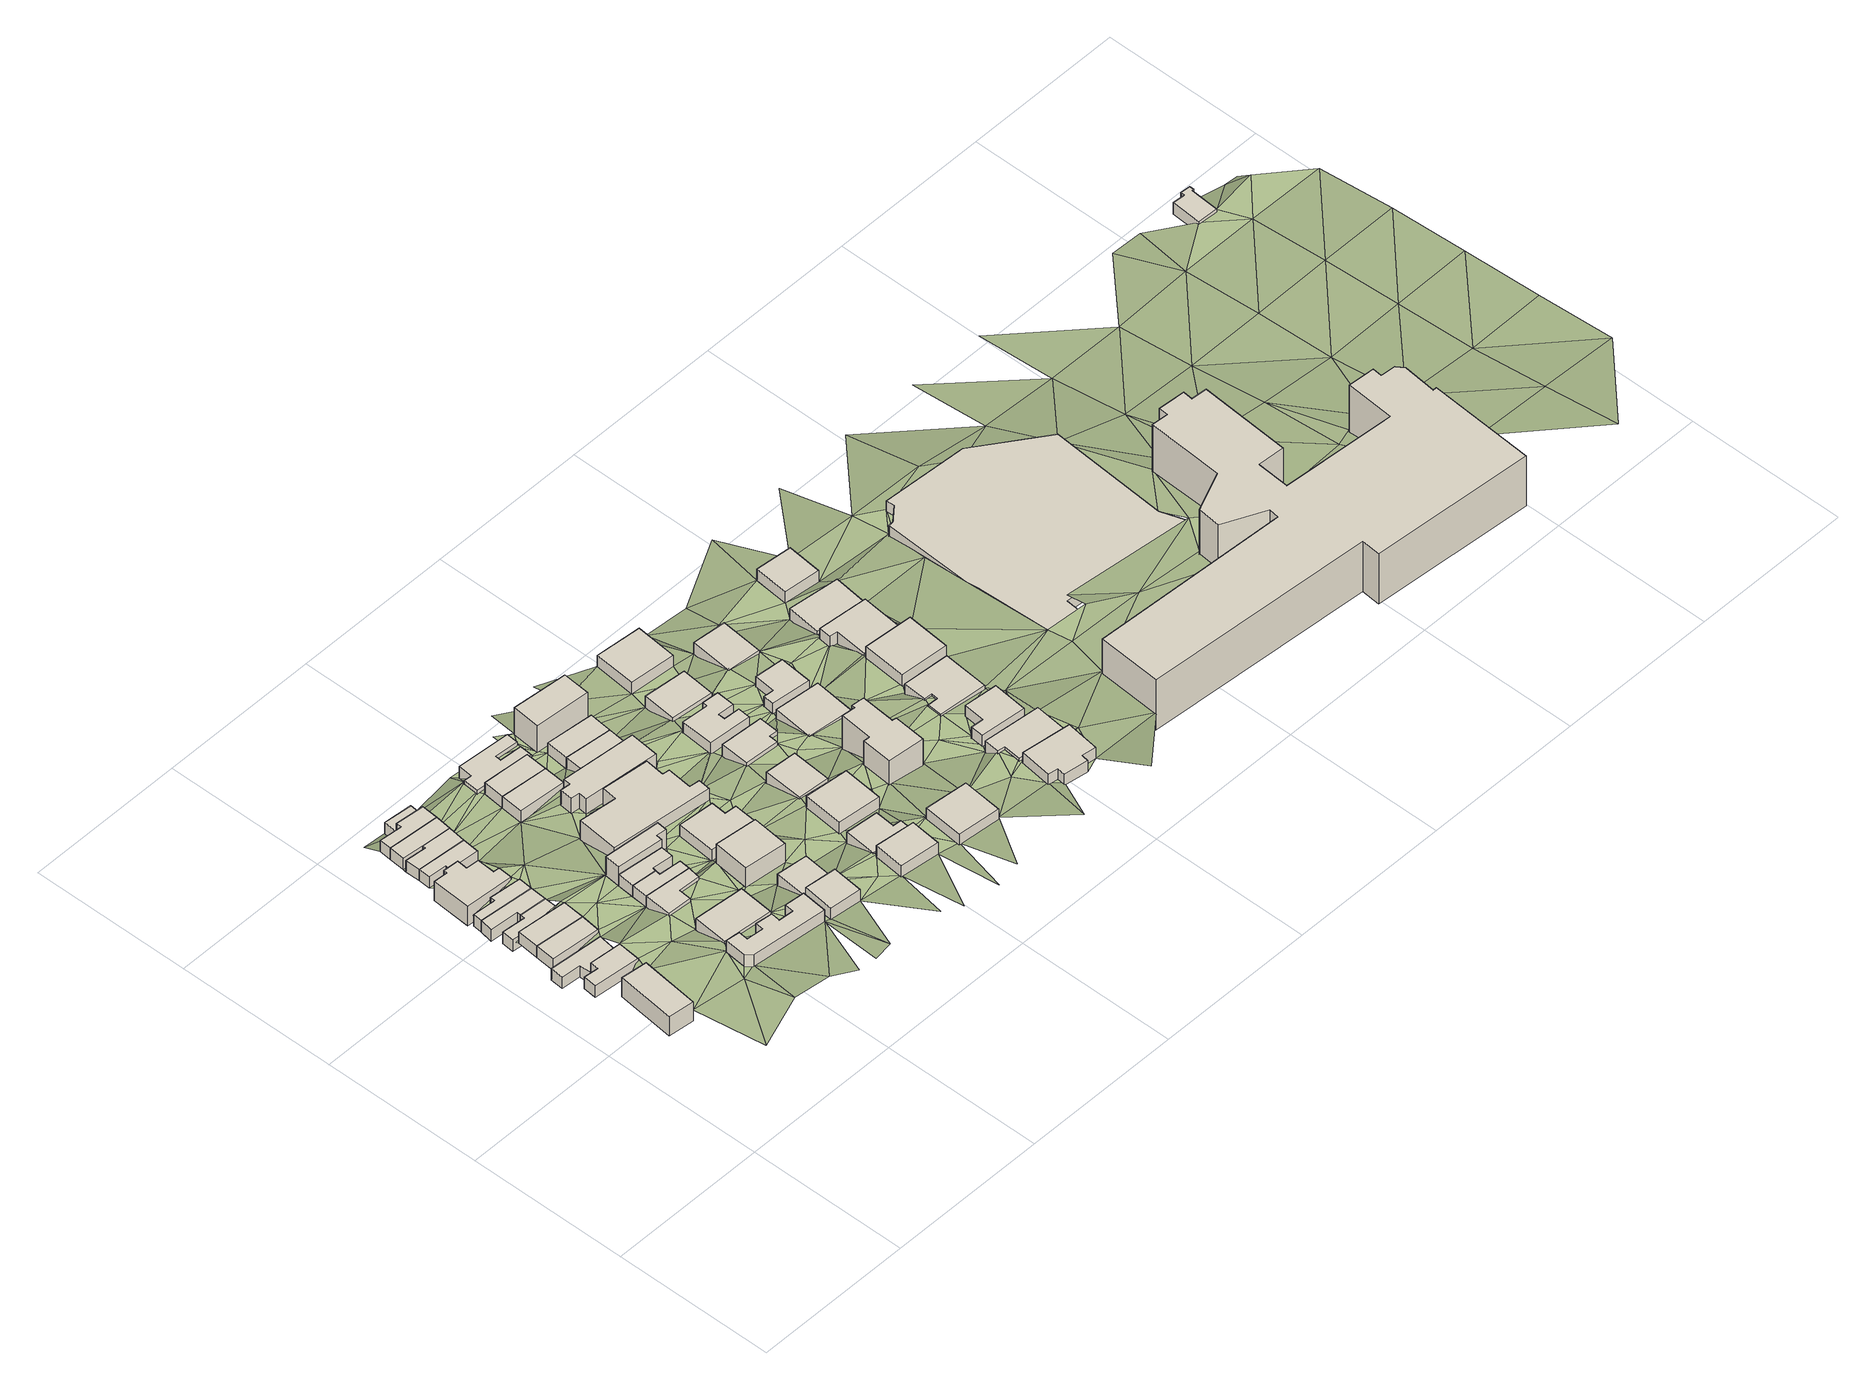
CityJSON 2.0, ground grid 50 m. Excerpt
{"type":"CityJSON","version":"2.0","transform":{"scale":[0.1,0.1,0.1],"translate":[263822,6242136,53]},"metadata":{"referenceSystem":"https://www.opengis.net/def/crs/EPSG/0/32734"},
"CityObjects":{
"building1":{"type":"Building","attributes":{"address":"106 Upper Queens Road Walmer Estate Cape Town","building":"house","building:levels":2,"building_height":6.9,"plus_code":"4FRW3C8V+6XR","ground_height":69.89,"roof_height":76.79},"geometry":[{"type":"Solid","lod":"1","boundaries":[[[[0,1,2,3]],[[1,4,5,2]],[[4,6,7,5]],[[6,0,3,7]],[[3,2,5,7]],[[6,4,1,0]]]]}]},
"building2":{"type":"Building","attributes":{"address":"Upper Queens Road Walmer Estate Cape Town","building":"house","building:levels":1,"building_height":4.1,"plus_code":"4FRW3C8V+8X2","ground_height":69.89,"roof_height":73.99},"geometry":[{"type":"Solid","lod":"1","boundaries":[[[[8,9,10,11]],[[9,12,13,10]],[[12,14,15,13]],[[14,16,17,15]],[[16,18,19,17]],[[18,8,11,19]],[[11,10,13,15,17,19]],[[18,16,14,12,9,8]]]]}]},
"building3":{"type":"Building","attributes":{"address":"Upper Queens Road Walmer Estate Cape Town","building":"house","building:levels":1,"building_height":4.1,"plus_code":"4FRW3C8V+8XM","ground_height":66.44,"roof_height":70.54},"geometry":[{"type":"Solid","lod":"1","boundaries":[[[[20,21,22,23]],[[21,24,25,22]],[[24,26,27,25]],[[26,28,29,27]],[[28,30,31,29]],[[30,20,23,31]],[[23,22,25,27,29,31]],[[30,28,26,24,21,20]]]]}]},
"building4":{"type":"Building","attributes":{"address":"100 Upper Queens Road Walmer Estate Cape Town","building":"house","building:levels":1,"building_height":4.1,"plus_code":"4FRW3C8V+9X7","ground_height":66.44,"roof_height":70.54},"geometry":[{"type":"Solid","lod":"1","boundaries":[[[[32,33,34,35]],[[33,36,37,34]],[[36,38,39,37]],[[38,32,35,39]],[[35,34,37,39]],[[38,36,33,32]]]]}]},
"building5":{"type":"Building","attributes":{"address":"98 Upper Queens Road Walmer Estate Cape Town","building":"house","building:levels":1,"building_height":4.1,"plus_code":"4FRW3C8V+9XP","ground_height":66.44,"roof_height":70.54},"geometry":[{"type":"Solid","lod":"1","boundaries":[[[[32,40,41,35]],[[40,42,43,41]],[[42,33,34,43]],[[33,32,35,34]],[[35,41,43,34]],[[33,42,40,32]]]]}]},
"building6":{"type":"Building","attributes":{"address":"96 Upper Queens Road Walmer Estate Cape Town","building":"house","building:levels":1,"building_height":4.1,"plus_code":"4FRW3C8V+CX4","ground_height":63.11,"roof_height":67.21},"geometry":[{"type":"Solid","lod":"1","boundaries":[[[[44,45,46,47]],[[45,48,49,46]],[[48,50,51,49]],[[50,52,53,51]],[[52,54,55,53]],[[54,44,47,55]],[[47,46,49,51,53,55]],[[54,52,50,48,45,44]]]]}]},
"building7":{"type":"Building","attributes":{"address":"94 Upper Queens Road Walmer Estate Cape Town","building":"house","building:levels":1,"building_height":4.1,"plus_code":"4FRW3C8V+CXP","ground_height":63.11,"roof_height":67.21},"geometry":[{"type":"Solid","lod":"1","boundaries":[[[[44,56,57,47]],[[56,58,59,57]],[[58,60,61,59]],[[60,62,63,61]],[[62,45,46,63]],[[45,44,47,46]],[[47,57,59,61,63,46]],[[45,62,60,58,56,44]]]]}]},
"building8":{"type":"Building","attributes":{"address":"92 Upper Queens Road Walmer Estate Cape Town","building":"house","building:levels":1,"building_height":4.1,"plus_code":"4FRW3C8V+CXW","ground_height":63.11,"roof_height":67.21},"geometry":[{"type":"Solid","lod":"1","boundaries":[[[[56,64,65,57]],[[64,66,67,65]],[[66,68,69,67]],[[68,70,71,69]],[[70,58,59,71]],[[58,56,57,59]],[[57,65,67,69,71,59]],[[58,70,68,66,64,56]]]]}]},
"building9":{"type":"Building","attributes":{"address":"90 Upper Queens Road Walmer Estate Cape Town","building":"house","building:levels":2,"building_height":6.9,"plus_code":"4FRW3C8V+FXP","ground_height":59.76,"roof_height":66.66},"geometry":[{"type":"Solid","lod":"1","boundaries":[[[[72,73,74,75]],[[73,76,77,74]],[[76,78,79,77]],[[78,80,81,79]],[[80,82,83,81]],[[82,84,85,83]],[[84,86,87,85]],[[86,88,89,87]],[[88,90,91,89]],[[90,72,75,91]],[[75,74,77,79,81,83,85,87,89,91]],[[90,88,86,84,82,80,78,76,73,72]]]]}]},
"building10":{"type":"Building","attributes":{"address":"41 Coronation Road Walmer Estate Cape Town","building":"retail","building:levels":1,"building_height":4.1,"plus_code":"4FRW3C8W+642","ground_height":77.72,"roof_height":81.82},"geometry":[{"type":"Solid","lod":"1","boundaries":[[[[92,93,94,95]],[[93,96,97,94]],[[96,98,99,97]],[[98,100,101,99]],[[100,102,103,101]],[[102,104,105,103]],[[104,106,107,105]],[[106,108,109,107]],[[108,110,111,109]],[[110,112,113,111]],[[112,114,115,113]],[[114,116,117,115]],[[116,92,95,117]],[[95,94,97,99,101,103,105,107,109,111,113,115,117]],[[116,114,112,110,108,106,104,102,100,98,96,93,92]]]]}]},
"building11":{"type":"Building","attributes":{"address":"86 Upper Queens Road Walmer Estate Cape Town","building":"house","building:levels":1,"building_height":4.1,"plus_code":"4FRW3C8V+GXH","ground_height":59.76,"roof_height":63.86},"geometry":[{"type":"Solid","lod":"1","boundaries":[[[[118,119,120,121]],[[119,122,123,120]],[[122,124,125,123]],[[124,126,127,125]],[[126,128,129,127]],[[128,118,121,129]],[[121,120,123,125,127,129]],[[128,126,124,122,119,118]]]]}]},
"building12":{"type":"Building","attributes":{"address":"83 Upper Queens Road Walmer Estate Cape Town","building":"house","building:levels":1,"building_height":4.1,"plus_code":"4FRW3C8W+63X","ground_height":73.89,"roof_height":77.99},"geometry":[{"type":"Solid","lod":"1","boundaries":[[[[130,131,132,133]],[[131,134,135,132]],[[134,136,137,135]],[[136,130,133,137]],[[133,132,135,137]],[[136,134,131,130]]]]}]},
"building13":{"type":"Building","attributes":{"address":"84 Upper Queens Road Walmer Estate Cape Town","building":"house","building:levels":1,"building_height":4.1,"plus_code":"4FRW3C8W+G2R","ground_height":59.76,"roof_height":63.86},"geometry":[{"type":"Solid","lod":"1","boundaries":[[[[138,139,140,141]],[[139,142,143,140]],[[142,144,145,143]],[[144,119,120,145]],[[119,118,121,120]],[[118,138,141,121]],[[141,140,143,145,120,121]],[[118,119,144,142,139,138]]]]}]},
"building14":{"type":"Building","attributes":{"address":"82 Upper Queens Road Walmer Estate Cape Town","building":"house","building:levels":1,"building_height":4.1,"plus_code":"4FRW3C8W+H26","ground_height":59.76,"roof_height":63.86},"geometry":[{"type":"Solid","lod":"1","boundaries":[[[[146,147,148,149]],[[147,150,151,148]],[[150,139,140,151]],[[139,138,141,140]],[[138,146,149,141]],[[149,148,151,140,141]],[[138,139,150,147,146]]]]}]},
"building15":{"type":"Building","attributes":{"address":"80 Upper Queens Road Walmer Estate Cape Town","building":"house","building:levels":1,"building_height":4.1,"plus_code":"4FRW3C8W+H2C","ground_height":59.76,"roof_height":63.86},"geometry":[{"type":"Solid","lod":"1","boundaries":[[[[152,153,154,155]],[[153,156,157,154]],[[156,158,159,157]],[[158,147,148,159]],[[147,146,149,148]],[[146,152,155,149]],[[155,154,157,159,148,149]],[[146,147,158,156,153,152]]]]}]},
"building16":{"type":"Building","attributes":{"address":"Upper Queens Road Walmer Estate Cape Town","building":"house","building:levels":1,"building_height":4.1,"plus_code":"4FRW3C8W+83H","ground_height":70.21,"roof_height":74.31},"geometry":[{"type":"Solid","lod":"1","boundaries":[[[[160,161,162,163]],[[161,164,165,162]],[[164,166,167,165]],[[166,168,169,167]],[[168,170,171,169]],[[170,160,163,171]],[[163,162,165,167,169,171]],[[170,168,166,164,161,160]]]]}]},
"building17":{"type":"Building","attributes":{"address":"Upper Queens Road Walmer Estate Cape Town","building":"house","building:levels":1,"building_height":4.1,"plus_code":"4FRW3C8W+83Q","ground_height":70.21,"roof_height":74.31},"geometry":[{"type":"Solid","lod":"1","boundaries":[[[[172,160,163,173]],[[160,170,171,163]],[[170,174,175,171]],[[174,176,177,175]],[[176,178,179,177]],[[178,172,173,179]],[[173,163,171,175,177,179]],[[178,176,174,170,160,172]]]]}]},
"building18":{"type":"Building","attributes":{"address":"78 Upper Queens Road Walmer Estate Cape Town","building":"house","building:levels":1,"building_height":4.1,"plus_code":"4FRW3C8W+H2V","ground_height":56.71,"roof_height":60.81},"geometry":[{"type":"Solid","lod":"1","boundaries":[[[[180,181,182,183]],[[181,184,185,182]],[[184,186,187,185]],[[186,180,183,187]],[[183,182,185,187]],[[186,184,181,180]]]]}]},
"building19":{"type":"Building","attributes":{"address":"Upper Queens Road Walmer Estate Cape Town","building":"house","building:levels":1,"building_height":4.1,"plus_code":"4FRW3C8W+942","ground_height":70.21,"roof_height":74.31},"geometry":[{"type":"Solid","lod":"1","boundaries":[[[[188,172,173,189]],[[172,178,179,173]],[[178,190,191,179]],[[190,192,193,191]],[[192,194,195,193]],[[194,188,189,195]],[[189,173,179,191,193,195]],[[194,192,190,178,172,188]]]]}]},
"building20":{"type":"Building","attributes":{"address":"Upper Queens Road Walmer Estate Cape Town","building":"house","building:levels":2,"building_height":6.9,"plus_code":"4FRW3C8W+94C","ground_height":70.21,"roof_height":77.11},"geometry":[{"type":"Solid","lod":"1","boundaries":[[[[188,194,196,197]],[[194,198,199,196]],[[198,200,201,199]],[[200,202,203,201]],[[202,204,205,203]],[[204,188,197,205]],[[197,196,199,201,203,205]],[[204,202,200,198,194,188]]]]}]},
"building21":{"type":"Building","attributes":{"address":"48 Upper Keppel Street Walmer Estate Cape Town","building":"house","building:levels":1,"building_height":4.1,"plus_code":"4FRW3C8W+55W","ground_height":77.36,"roof_height":81.46},"geometry":[{"type":"Solid","lod":"1","boundaries":[[[[206,207,208,209]],[[207,210,211,208]],[[210,212,213,211]],[[212,206,209,213]],[[209,208,211,213]],[[212,210,207,206]]]]}]},
"building22":{"type":"Building","attributes":{"address":"46 Upper Keppel Street Walmer Estate Cape Town","building":"house","building:levels":1,"building_height":4.1,"plus_code":"4FRW3C8W+65Q","ground_height":73.46,"roof_height":77.56},"geometry":[{"type":"Solid","lod":"1","boundaries":[[[[214,215,216,217]],[[215,218,219,216]],[[218,220,221,219]],[[220,214,217,221]],[[217,216,219,221]],[[220,218,215,214]]]]}]},
"building23":{"type":"Building","attributes":{"address":"46A Upper Keppel Street Walmer Estate Cape Town","building":"house","building:levels":2,"building_height":6.9,"plus_code":"4FRW3C8W+75W","ground_height":73.46,"roof_height":80.36},"geometry":[{"type":"Solid","lod":"1","boundaries":[[[[222,223,224,225]],[[223,226,227,224]],[[226,228,229,227]],[[228,222,225,229]],[[225,224,227,229]],[[228,226,223,222]]]]}]},
"building24":{"type":"Building","attributes":{"address":"71 Upper Queens Road Walmer Estate Cape Town","building":"house","building:levels":1,"building_height":4.1,"plus_code":"4FRW3C8W+G48","ground_height":63.47,"roof_height":67.57},"geometry":[{"type":"Solid","lod":"1","boundaries":[[[[230,231,232,233]],[[231,234,235,232]],[[234,236,237,235]],[[236,230,233,237]],[[233,232,235,237]],[[236,234,231,230]]]]}]},
"building25":{"type":"Building","attributes":{"address":"69 Upper Queens Road Walmer Estate Cape Town","building":"house","building:levels":1,"building_height":4.1,"plus_code":"4FRW3C8W+G4W","ground_height":63.47,"roof_height":67.57},"geometry":[{"type":"Solid","lod":"1","boundaries":[[[[231,230,233,232]],[[230,238,239,233]],[[238,240,241,239]],[[240,231,232,241]],[[232,233,239,241]],[[240,238,230,231]]]]}]},
"building26":{"type":"Building","attributes":{"address":"St Bartholomew Hall 72 Upper Queens Road Walmer Estate Cape Town","building":"hall","building:levels":2,"building_height":6.9,"plus_code":"4FRW3C8W+C57","ground_height":66.53,"roof_height":73.43},"geometry":[{"type":"Solid","lod":"1","boundaries":[[[[242,243,244,245]],[[243,246,247,244]],[[246,248,249,247]],[[248,250,251,249]],[[250,252,253,251]],[[252,254,255,253]],[[254,256,257,255]],[[256,258,259,257]],[[258,260,261,259]],[[260,242,245,261]],[[245,244,247,249,251,253,255,257,259,261]],[[260,258,256,254,252,250,248,246,243,242]]]]}]},
"building27":{"type":"Building","attributes":{"address":"44A Upper Keppel Street Walmer Estate Cape Town","building":"house","building:levels":1,"building_height":4.1,"plus_code":"4FRW3C8W+86J","ground_height":69.89,"roof_height":73.99},"geometry":[{"type":"Solid","lod":"1","boundaries":[[[[262,263,264,265]],[[263,266,267,264]],[[266,268,269,267]],[[268,270,271,269]],[[270,272,273,271]],[[272,262,265,273]],[[265,264,267,269,271,273]],[[272,270,268,266,263,262]]]]}]},
"building28":{"type":"Building","attributes":{"address":"67 Upper Queens Road Walmer Estate Cape Town","building":"house","building:levels":1,"building_height":4.1,"plus_code":"4FRW3C8W+H4F","ground_height":59.9,"roof_height":64},"geometry":[{"type":"Solid","lod":"1","boundaries":[[[[274,275,276,277]],[[275,278,279,276]],[[278,280,281,279]],[[280,282,283,281]],[[282,284,285,283]],[[284,286,287,285]],[[286,288,289,287]],[[288,290,291,289]],[[290,292,293,291]],[[292,274,277,293]],[[277,276,279,281,283,285,287,289,291,293]],[[292,290,288,286,284,282,280,278,275,274]]]]}]},
"building29":{"type":"Building","attributes":{"address":"The Parish of Saint Bartholomew 73 Upper Queens Road Walmer Estate Cape Town","building":"church","building:levels":1.5,"amenity":"place_of_worship","building_height":5.5,"plus_code":"4FRW3C8W+F5H","ground_height":66.53,"roof_height":72.03},"geometry":[{"type":"Solid","lod":"1","boundaries":[[[[294,295,296,297]],[[295,298,299,296]],[[298,300,301,299]],[[300,302,303,301]],[[302,304,305,303]],[[304,306,307,305]],[[306,308,309,307]],[[308,294,297,309]],[[297,296,299,301,303,305,307,309]],[[308,306,304,302,300,298,295,294]]]]}]},
"building30":{"type":"Building","attributes":{"address":"Walmer Estate Cape Town","building":"house","building:levels":1,"building_height":4.1,"plus_code":"4FRW3C8W+57Q","ground_height":76.68,"roof_height":80.78},"geometry":[{"type":"Solid","lod":"1","boundaries":[[[[310,311,312,313]],[[311,314,315,312]],[[314,316,317,315]],[[316,310,313,317]],[[313,312,315,317]],[[316,314,311,310]]]]}]},
"building31":{"type":"Building","attributes":{"address":"35 Upper Keppel Street Walmer Estate Cape Town","building":"house","building:levels":1,"building_height":4.1,"plus_code":"4FRW3C8W+67H","ground_height":72.85,"roof_height":76.95},"geometry":[{"type":"Solid","lod":"1","boundaries":[[[[318,319,320,321]],[[319,322,323,320]],[[322,324,325,323]],[[324,326,327,325]],[[326,328,329,327]],[[328,318,321,329]],[[321,320,323,325,327,329]],[[328,326,324,322,319,318]]]]}]},
"building32":{"type":"Building","attributes":{"address":"44 Upper Keppel Street Walmer Estate Cape Town","building":"house","building:levels":1,"building_height":4.1,"plus_code":"4FRW3C8W+G63","ground_height":63.14,"roof_height":67.24},"geometry":[{"type":"Solid","lod":"1","boundaries":[[[[330,331,332,333]],[[331,334,335,332]],[[334,336,337,335]],[[336,330,333,337]],[[333,332,335,337]],[[336,334,331,330]]]]}]},
"building33":{"type":"Building","attributes":{"address":"42 Upper Keppel Street Walmer Estate Cape Town","building":"house","building:levels":1,"building_height":4.1,"plus_code":"4FRW3C8W+G6M","ground_height":63.14,"roof_height":67.24},"geometry":[{"type":"Solid","lod":"1","boundaries":[[[[330,338,339,333]],[[338,340,341,339]],[[340,331,332,341]],[[331,330,333,332]],[[333,339,341,332]],[[331,340,338,330]]]]}]},
"building34":{"type":"Building","attributes":{"address":"33 Upper Keppel Street Walmer Estate Cape Town","building":"house","building:levels":1,"building_height":4.1,"plus_code":"4FRW3C8W+78F","ground_height":72.85,"roof_height":76.95},"geometry":[{"type":"Solid","lod":"1","boundaries":[[[[342,343,344,345]],[[343,346,347,344]],[[346,348,349,347]],[[348,342,345,349]],[[345,344,347,349]],[[348,346,343,342]]]]}]},
"building35":{"type":"Building","attributes":{"address":"38 Upper Keppel Street Walmer Estate Cape Town","building":"house","building:levels":3,"building_height":9.7,"plus_code":"4FRW3C8W+H68","ground_height":63.14,"roof_height":72.84},"geometry":[{"type":"Solid","lod":"1","boundaries":[[[[350,351,352,353]],[[351,354,355,352]],[[354,356,357,355]],[[356,350,353,357]],[[353,352,355,357]],[[356,354,351,350]]]]}]},
"building36":{"type":"Building","attributes":{"address":"31 Upper Keppel Street Walmer Estate Cape Town","building":"house","building:levels":1,"building_height":4.1,"plus_code":"4FRW3C8W+88M","ground_height":69.22,"roof_height":73.32},"geometry":[{"type":"Solid","lod":"1","boundaries":[[[[358,359,360,361]],[[359,362,363,360]],[[362,364,365,363]],[[364,358,361,365]],[[361,360,363,365]],[[364,362,359,358]]]]}]},
"building37":{"type":"Building","attributes":{"address":"45 Coronation Road Walmer Estate Cape Town","building":"house","building:levels":1,"building_height":4.1,"plus_code":"4FRW3C8W+59G","ground_height":75.7,"roof_height":79.8},"geometry":[{"type":"Solid","lod":"1","boundaries":[[[[366,367,368,369]],[[367,370,371,368]],[[370,372,373,371]],[[372,366,369,373]],[[369,368,371,373]],[[372,370,367,366]]]]}]},
"building38":{"type":"Building","attributes":{"address":"29 Upper Keppel Street Walmer Estate Cape Town","building":"house","building:levels":1,"building_height":4.1,"plus_code":"4FRW3C8W+C84","ground_height":65.57,"roof_height":69.67},"geometry":[{"type":"Solid","lod":"1","boundaries":[[[[374,375,376,377]],[[375,378,379,376]],[[378,380,381,379]],[[380,382,383,381]],[[382,384,385,383]],[[384,374,377,385]],[[377,376,379,381,383,385]],[[384,382,380,378,375,374]]]]}]},
"building39":{"type":"Building","attributes":{"address":"27 Upper Keppel Street Walmer Estate Cape Town","building":"house","building:levels":1,"building_height":4.1,"plus_code":"4FRW3C8W+C8V","ground_height":65.57,"roof_height":69.67},"geometry":[{"type":"Solid","lod":"1","boundaries":[[[[386,387,388,389]],[[387,390,391,388]],[[390,392,393,391]],[[392,394,395,393]],[[394,396,397,395]],[[396,398,399,397]],[[398,400,401,399]],[[400,402,403,401]],[[402,404,405,403]],[[404,386,389,405]],[[389,388,391,393,395,397,399,401,403,405]],[[404,402,400,398,396,394,392,390,387,386]]]]}]},
"building40":{"type":"Building","attributes":{"address":"16 Upper Adelaide Road Walmer Estate Cape Town","building":"apartments","building:levels":4,"building_height":12.5,"plus_code":"4FRW3C8W+8C6","ground_height":68.2,"roof_height":80.7},"geometry":[{"type":"Solid","lod":"1","boundaries":[[[[406,407,408,409]],[[407,410,411,408]],[[410,412,413,411]],[[412,414,415,413]],[[414,416,417,415]],[[416,418,419,417]],[[418,420,421,419]],[[420,422,423,421]],[[422,424,425,423]],[[424,406,409,425]],[[409,408,411,413,415,417,419,421,423,425]],[[424,422,420,418,416,414,412,410,407,406]]]]}]},
"building41":{"type":"Building","attributes":{"address":"25 Upper Keppel Street Walmer Estate Cape Town","building":"house","building:levels":1,"building_height":4.1,"plus_code":"4FRW3C8W+F8X","ground_height":62.06,"roof_height":66.16},"geometry":[{"type":"Solid","lod":"1","boundaries":[[[[426,427,428,429]],[[427,430,431,428]],[[430,432,433,431]],[[432,426,429,433]],[[429,428,431,433]],[[432,430,427,426]]]]}]},
"building42":{"type":"Building","attributes":{"address":"23 Upper Keppel Street Walmer Estate Cape Town","building":"house","building:levels":1,"building_height":4.1,"plus_code":"4FRW3C8W+H96","ground_height":62.06,"roof_height":66.16},"geometry":[{"type":"Solid","lod":"1","boundaries":[[[[434,435,436,437]],[[435,438,439,436]],[[438,440,441,439]],[[440,434,437,441]],[[437,436,439,441]],[[440,438,435,434]]]]}]},
"building43":{"type":"Building","attributes":{"address":"14 Upper Adelaide Road Walmer Estate Cape Town","building":"house","building:levels":1,"building_height":4.1,"plus_code":"4FRW3C8W+9CM","ground_height":64.45,"roof_height":68.55},"geometry":[{"type":"Solid","lod":"1","boundaries":[[[[442,443,444,445]],[[443,446,447,444]],[[446,448,449,447]],[[448,442,445,449]],[[445,444,447,449]],[[448,446,443,442]]]]}]},
"building44":{"type":"Building","attributes":{"address":"12 Upper Adelaide Road Walmer Estate Cape Town","building":"house","building:levels":1,"building_height":4.1,"plus_code":"4FRW3C8W+CCW","ground_height":64.45,"roof_height":68.55},"geometry":[{"type":"Solid","lod":"1","boundaries":[[[[450,451,452,453]],[[451,454,455,452]],[[454,456,457,455]],[[456,458,459,457]],[[458,460,461,459]],[[460,450,453,461]],[[453,452,455,457,459,461]],[[460,458,456,454,451,450]]]]}]},
"building45":{"type":"Building","attributes":{"address":"Upper Melbourne Road Walmer Estate Cape Town","building":"house","building:levels":1,"building_height":4.1,"plus_code":"4FRW3C8W+5G7","ground_height":74.57,"roof_height":78.67},"geometry":[{"type":"Solid","lod":"1","boundaries":[[[[462,463,464,465]],[[463,466,467,464]],[[466,468,469,467]],[[468,470,471,469]],[[470,472,473,471]],[[472,474,475,473]],[[474,476,477,475]],[[476,462,465,477]],[[465,464,467,469,471,473,475,477]],[[476,474,472,470,468,466,463,462]]]]}]},
"building46":{"type":"Building","attributes":{"address":"Upper Melbourne Road Walmer Estate Cape Town","building":"house","building:levels":1,"building_height":4.1,"plus_code":"4FRW3C8W+5GV","ground_height":71.76,"roof_height":75.86},"geometry":[{"type":"Solid","lod":"1","boundaries":[[[[478,479,480,481]],[[479,482,483,480]],[[482,484,485,483]],[[484,486,487,485]],[[486,488,489,487]],[[488,478,481,489]],[[481,480,483,485,487,489]],[[488,486,484,482,479,478]]]]}]},
"building47":{"type":"Building","attributes":{"address":"50 Upper Melbourne Road Walmer Estate Cape Town","building":"house","building:levels":1,"building_height":4.1,"plus_code":"4FRW3C8W+7G4","ground_height":70.9,"roof_height":75},"geometry":[{"type":"Solid","lod":"1","boundaries":[[[[490,491,492,493]],[[491,494,495,492]],[[494,496,497,495]],[[496,498,499,497]],[[498,500,501,499]],[[500,490,493,501]],[[493,492,495,497,499,501]],[[500,498,496,494,491,490]]]]}]},
"building48":{"type":"Building","attributes":{"address":"10 Upper Adelaide Road Walmer Estate Cape Town","building":"house","building:levels":1,"building_height":4.1,"plus_code":"4FRW3C8W+GC5","ground_height":60.84,"roof_height":64.94},"geometry":[{"type":"Solid","lod":"1","boundaries":[[[[502,503,504,505]],[[503,506,507,504]],[[506,508,509,507]],[[508,502,505,509]],[[505,504,507,509]],[[508,506,503,502]]]]}]},
"building49":{"type":"Building","attributes":{"address":"48 Upper Melbourne Road Walmer Estate Cape Town","building":"house","building:levels":1,"building_height":4.1,"plus_code":"4FRW3C8W+8G4","ground_height":67.48,"roof_height":71.58},"geometry":[{"type":"Solid","lod":"1","boundaries":[[[[510,511,512,513]],[[511,514,515,512]],[[514,516,517,515]],[[516,518,519,517]],[[518,520,521,519]],[[520,522,523,521]],[[522,524,525,523]],[[524,510,513,525]],[[513,512,515,517,519,521,523,525]],[[524,522,520,518,516,514,511,510]]]]}]},
"building50":{"type":"Building","attributes":{"address":"46 Upper Melbourne Road Walmer Estate Cape Town","building":"house","building:levels":1,"building_height":4.1,"plus_code":"4FRW3C8W+9GH","ground_height":67.48,"roof_height":71.58},"geometry":[{"type":"Solid","lod":"1","boundaries":[[[[526,527,528,529]],[[527,530,531,528]],[[530,532,533,531]],[[532,526,529,533]],[[529,528,531,533]],[[532,530,527,526]]]]}]},
"building51":{"type":"Building","attributes":{"address":"44 Upper Melbourne Road Walmer Estate Cape Town","building":"house","building:levels":1,"building_height":4.1,"plus_code":"4FRW3C8W+CHC","ground_height":63.37,"roof_height":67.47},"geometry":[{"type":"Solid","lod":"1","boundaries":[[[[534,535,536,537]],[[535,538,539,536]],[[538,540,541,539]],[[540,542,543,541]],[[542,544,545,543]],[[544,534,537,545]],[[537,536,539,541,543,545]],[[544,542,540,538,535,534]]]]}]},
"building52":{"type":"Building","attributes":{"address":"42 Upper Melbourne Road Walmer Estate Cape Town","building":"house","building:levels":1,"building_height":4.1,"plus_code":"4FRW3C8W+FHC","ground_height":60.03,"roof_height":64.13},"geometry":[{"type":"Solid","lod":"1","boundaries":[[[[546,547,548,549]],[[547,550,551,548]],[[550,552,553,551]],[[552,546,549,553]],[[549,548,551,553]],[[552,550,547,546]]]]}]},
"building53":{"type":"Building","attributes":{"address":"40 Upper Melbourne Road Walmer Estate Cape Town","building":"house","building:levels":1,"building_height":4.1,"plus_code":"4FRW3C8W+GHM","ground_height":60.03,"roof_height":64.13},"geometry":[{"type":"Solid","lod":"1","boundaries":[[[[554,555,556,557]],[[555,558,559,556]],[[558,560,561,559]],[[560,554,557,561]],[[557,556,559,561]],[[560,558,555,554]]]]}]},
"building54":{"type":"Building","attributes":{"building":"parking","building:levels":1,"amenity":"parking","building_height":4.1,"plus_code":"4FRW3C8W+9QX","ground_height":61.67,"roof_height":65.77},"geometry":[{"type":"Solid","lod":"1","boundaries":[[[[562,563,564,565]],[[563,566,567,564]],[[566,568,569,567]],[[568,570,571,569]],[[570,572,573,571]],[[572,574,575,573]],[[574,576,577,575]],[[576,578,579,577]],[[578,580,581,579]],[[580,582,583,581]],[[582,562,565,583]],[[565,564,567,569,571,573,575,577,579,581,583]],[[582,580,578,576,574,572,570,568,566,563,562]]]]}]},
"building55":{"type":"Building","attributes":{"address":"Garden Court Nelson Mandela Boulevard Corner of Melbourne and Coronation Roads 8001 Cape Town","building":"hotel","building:levels":6,"rooms":"292","building_height":18.1,"plus_code":"4FRW3C8W+6WG","ground_height":63.91,"roof_height":82.01},"geometry":[{"type":"Solid","lod":"1","boundaries":[[[[584,585,586,587]],[[585,588,589,586]],[[588,590,591,589]],[[590,592,593,591]],[[592,594,595,593]],[[594,596,597,595]],[[596,598,599,597]],[[598,600,601,599]],[[600,602,603,601]],[[602,604,605,603]],[[604,606,607,605]],[[606,608,609,607]],[[608,610,611,609]],[[610,612,613,611]],[[612,614,615,613]],[[614,616,617,615]],[[616,618,619,617]],[[618,620,621,619]],[[620,622,623,621]],[[622,624,625,623]],[[624,626,627,625]],[[626,628,629,627]],[[628,630,631,629]],[[630,632,633,631]],[[632,634,635,633]],[[634,636,637,635]],[[636,584,587,637]],[[587,586,589,591,593,595,597,599,601,603,605,607,609,611,613,615,617,619,621,623,625,627,629,631,633,635,637]],[[636,634,632,630,628,626,624,622,620,618,616,614,612,610,608,606,604,602,600,598,596,594,592,590,588,585,584]]]]}]},
"building56":{"type":"Building","attributes":{"building":"school","building:levels":1,"building_height":4.1,"plus_code":"4FRW3C8X+H8C","ground_height":53.43,"roof_height":57.53},"geometry":[{"type":"Solid","lod":"1","boundaries":[[[[638,639,640,641]],[[639,642,643,640]],[[642,644,645,643]],[[644,646,647,645]],[[646,648,649,647]],[[648,650,651,649]],[[650,652,653,651]],[[652,654,655,653]],[[654,638,641,655]],[[641,640,643,645,647,649,651,653,655]],[[654,652,650,648,646,644,642,639,638]]]]}]},
"terrain1":{"type":"TINRelief","geometry":[{"type":"CompositeSurface","lod":"1","boundaries":[[[656,657,658]],[[659,657,656]],[[660,0,661]],[[661,658,662]],[[657,662,658]],[[663,660,661]],[[657,659,664]],[[665,36,666]],[[667,668,42]],[[669,660,663]],[[45,50,670]],[[50,45,62]],[[664,659,671]],[[663,661,662]],[[672,657,664]],[[662,657,672]],[[66,673,68]],[[667,42,674]],[[662,132,663]],[[669,675,666]],[[663,676,669]],[[66,75,673]],[[132,662,677]],[[86,84,88]],[[665,666,675]],[[678,679,665]],[[663,132,680]],[[679,678,674]],[[669,676,675]],[[132,677,104]],[[681,104,677]],[[122,84,124]],[[680,676,663]],[[665,675,678]],[[92,664,671]],[[104,681,106]],[[75,66,682]],[[84,126,124]],[[82,126,84]],[[150,144,142]],[[683,667,674]],[[684,92,671]],[[81,79,82]],[[685,667,683]],[[132,104,686]],[[674,678,683]],[[142,139,150]],[[683,687,685]],[[680,688,676]],[[77,74,79]],[[687,689,682]],[[128,126,82]],[[675,690,678]],[[689,75,682]],[[75,689,74]],[[82,79,128]],[[678,690,691]],[[692,158,153]],[[128,79,74]],[[104,102,686]],[[683,689,687]],[[678,691,683]],[[153,158,156]],[[100,98,102]],[[74,689,128]],[[688,680,136]],[[181,692,153]],[[102,98,96]],[[693,92,694]],[[96,686,102]],[[688,695,696]],[[686,96,93]],[[697,92,693]],[[118,698,138]],[[688,136,699]],[[683,700,689]],[[234,128,689]],[[699,695,688]],[[698,146,138]],[[118,128,234]],[[93,92,697]],[[93,701,686]],[[178,176,174]],[[686,702,136]],[[192,190,178]],[[693,210,697]],[[700,683,703]],[[93,697,704]],[[699,136,705]],[[231,698,118]],[[702,686,701]],[[689,700,234]],[[192,178,174]],[[683,202,703]],[[701,93,704]],[[705,136,702]],[[695,699,706]],[[706,170,695]],[[698,707,146]],[[705,706,699]],[[118,234,231]],[[146,708,152]],[[170,709,174]],[[212,701,704]],[[194,192,710]],[[192,174,709]],[[180,152,708]],[[706,709,170]],[[710,198,194]],[[240,698,231]],[[710,192,200]],[[707,698,240]],[[198,710,200]],[[709,200,192]],[[702,228,705]],[[707,708,146]],[[711,234,700]],[[712,701,212]],[[711,700,713]],[[180,708,714]],[[715,202,200]],[[715,200,709]],[[711,716,234]],[[700,717,713]],[[718,212,210]],[[222,709,706]],[[700,719,717]],[[702,214,228]],[[210,720,721]],[[234,716,722]],[[718,712,212]],[[703,202,723]],[[713,724,711]],[[718,210,721]],[[234,722,725]],[[708,726,275]],[[717,727,713]],[[708,275,714]],[[716,728,722]],[[727,717,719]],[[240,238,707]],[[712,718,729]],[[709,222,262]],[[202,715,723]],[[228,214,730]],[[731,214,712]],[[222,228,730]],[[712,729,732]],[[729,718,721]],[[732,731,712]],[[725,722,733]],[[316,721,734]],[[735,707,238]],[[275,736,714]],[[262,222,730]],[[214,731,730]],[[727,306,713]],[[268,723,715]],[[737,230,725]],[[268,266,263]],[[737,725,733]],[[738,739,740]],[[238,230,741]],[[742,730,731]],[[732,729,310]],[[268,263,743]],[[744,262,730]],[[275,745,736]],[[722,308,733]],[[741,230,737]],[[727,260,306]],[[723,268,743]],[[238,741,735]],[[740,739,746]],[[262,747,263]],[[744,730,742]],[[735,748,739]],[[256,749,750]],[[256,260,258]],[[735,741,748]],[[743,750,723]],[[748,746,739]],[[316,751,752]],[[753,732,310]],[[731,318,742]],[[747,262,744]],[[746,748,754]],[[754,745,746]],[[260,256,306]],[[263,755,743]],[[736,745,754]],[[736,754,756]],[[316,752,310]],[[263,747,755]],[[308,757,733]],[[758,750,743]],[[759,748,741]],[[750,760,256]],[[318,761,762]],[[348,742,318]],[[753,310,763]],[[752,763,310]],[[764,308,306]],[[256,760,306]],[[762,753,763]],[[348,318,762]],[[743,755,758]],[[747,744,765]],[[752,766,767]],[[348,762,763]],[[760,764,306]],[[759,741,338]],[[759,350,748]],[[375,750,758]],[[754,351,768]],[[750,375,760]],[[744,342,765]],[[308,764,769]],[[308,769,757]],[[770,348,763]],[[755,358,758]],[[757,771,330]],[[769,764,760]],[[342,348,772]],[[759,338,350]],[[772,348,770]],[[757,769,771]],[[330,427,338]],[[763,372,770]],[[765,342,773]],[[772,773,342]],[[758,358,774]],[[427,350,338]],[[773,772,770]],[[771,427,330]],[[375,387,760]],[[358,765,775]],[[438,351,350]],[[776,774,358]],[[775,765,773]],[[400,771,769]],[[427,438,350]],[[776,358,775]],[[372,767,777]],[[778,770,372]],[[375,374,387]],[[769,402,400]],[[779,774,780]],[[351,435,781]],[[774,776,782]],[[773,783,775]],[[784,767,785]],[[774,782,780]],[[394,392,390]],[[351,438,435]],[[782,776,775]],[[771,400,786]],[[784,777,767]],[[390,396,394]],[[374,780,787]],[[780,782,787]],[[782,775,414]],[[788,387,374]],[[387,788,390]],[[438,427,426]],[[778,372,479]],[[789,372,777]],[[786,400,398]],[[414,775,416]],[[390,790,396]],[[785,791,784]],[[788,374,787]],[[790,398,396]],[[372,789,479]],[[790,390,788]],[[792,793,412]],[[793,778,794]],[[795,782,414]],[[777,784,796]],[[784,791,797]],[[786,398,798]],[[426,440,438]],[[796,799,777]],[[777,799,789]],[[479,794,778]],[[398,790,798]],[[414,412,795]],[[435,800,801]],[[460,788,787]],[[786,802,426]],[[789,799,803]],[[798,790,804]],[[805,412,793]],[[798,802,786]],[[793,794,806]],[[807,794,479]],[[808,795,412]],[[794,807,809]],[[800,435,434]],[[787,442,460]],[[440,426,503]],[[799,796,810]],[[806,805,793]],[[809,806,794]],[[503,426,802]],[[412,811,808]],[[808,442,795]],[[476,474,472]],[[811,412,805]],[[503,434,440]],[[500,807,479]],[[802,798,812]],[[809,813,806]],[[813,809,814]],[[462,810,796]],[[800,434,815]],[[812,798,450]],[[434,503,815]],[[460,816,450]],[[811,817,808]],[[818,811,805]],[[819,500,479]],[[442,808,820]],[[817,821,808]],[[811,818,822]],[[476,823,462]],[[442,824,460]],[[450,816,812]],[[813,825,806]],[[810,462,823]],[[826,815,503]],[[820,808,821]],[[824,816,460]],[[823,819,810]],[[503,502,826]],[[820,543,442]],[[827,828,476]],[[825,813,490]],[[824,442,543]],[[816,829,812]],[[830,500,819]],[[817,510,821]],[[476,828,823]],[[830,490,500]],[[826,831,815]],[[824,829,816]],[[502,812,547]],[[825,490,830]],[[812,829,832]],[[502,547,826]],[[824,543,540]],[[832,547,812]],[[819,823,833]],[[532,821,510]],[[545,543,820]],[[510,825,532]],[[830,819,833]],[[555,831,826]],[[558,826,547]],[[828,833,823]],[[832,829,834]],[[820,526,545]],[[835,825,830]],[[555,826,558]],[[835,532,825]],[[534,834,829]],[[832,834,836]],[[545,526,534]],[[837,830,833]],[[838,558,547]],[[835,526,532]],[[836,534,526]],[[830,837,835]],[[555,839,831]],[[834,534,836]],[[558,838,560]],[[526,840,836]],[[839,555,554]],[[840,526,835]],[[840,838,836]],[[835,837,841]],[[833,842,837]],[[843,560,838]],[[560,844,554]],[[838,840,843]],[[843,840,835]],[[837,842,841]],[[844,560,843]],[[842,845,841]],[[554,844,846]],[[847,842,833]],[[848,849,843]],[[849,844,843]],[[850,849,848]],[[851,847,833]],[[852,845,842]],[[853,844,849]],[[854,842,847]],[[853,855,844]],[[842,854,852]],[[849,582,853]],[[856,847,851]],[[852,854,857]],[[853,858,855]],[[853,582,858]],[[859,852,860]],[[860,852,857]],[[859,860,861]],[[861,858,582]],[[862,863,864]],[[860,622,861]],[[622,860,624]],[[622,865,861]],[[861,866,858]],[[864,863,867]],[[868,858,866]],[[620,865,622]],[[620,618,616]],[[861,865,866]],[[616,865,620]],[[616,864,869]],[[867,869,864]],[[616,870,865]],[[871,616,869]],[[872,869,867]],[[865,873,866]],[[870,616,871]],[[871,869,872]],[[874,866,873]],[[871,872,875]],[[865,870,873]],[[876,877,878]],[[875,879,880]],[[881,882,876]],[[883,871,875]],[[871,883,870]],[[875,880,884]],[[884,876,878]],[[876,884,881]],[[881,884,880]],[[875,884,883]],[[885,884,878]],[[886,873,870]],[[887,870,883]],[[888,885,878]],[[887,886,870]],[[883,884,889]],[[884,885,890]],[[891,873,886]],[[890,889,884]],[[887,883,892]],[[893,885,888]],[[891,886,894]],[[892,883,889]],[[885,893,890]],[[886,887,895]],[[896,894,886]],[[895,887,892]],[[896,886,895]],[[897,889,890]],[[893,898,890]],[[890,898,897]],[[899,896,895]],[[889,900,892]],[[900,889,897]],[[901,899,895]],[[899,902,654]],[[903,895,892]],[[901,902,899]],[[903,892,900]],[[901,895,903]],[[904,902,901]]]}]}
},
"vertices":[
[58,508,169],[37,327,169],[37,327,238],[58,508,238],[117,318,169],[117,318,238],[138,499,169],[138,499,238],
[162,611,169],[63,620,169],[63,620,210],[162,611,210],[61,593,169],[61,593,210],[15,598,169],[15,598,210],[11,556,169],[11,556,210],[155,542,169],[155,542,210],
[63,620,134],[162,611,134],[162,611,175],[63,620,175],[173,688,134],[173,688,175],[6,702,134],[6,702,175],[2,661,134],[2,661,175],[62,656,134],[62,656,175],
[194,768,134],[39,783,134],[39,783,175],[194,768,175],[34,722,134],[34,722,175],[187,708,134],[187,708,175],
[200,836,134],[200,836,175],[45,851,134],[45,851,175],
[201,902,101],[115,909,101],[115,909,142],[201,902,142],[114,895,101],[114,895,142],[41,902,101],[41,902,142],[37,864,101],[37,864,142],[198,847,101],[198,847,142],
[204,953,101],[204,953,142],[34,969,101],[34,969,142],[27,928,101],[27,928,142],[116,921,101],[116,921,142],
[208,997,101],[208,997,142],[110,1007,101],[110,1007,142],[109,992,101],[109,992,142],[37,998,101],[37,998,142],
[202,1021,68],[205,1065,68],[205,1065,137],[202,1021,137],[186,1066,68],[186,1066,137],[189,1122,68],[189,1122,137],[149,1125,68],[149,1125,137],[152,1158,68],[152,1158,137],[104,1161,68],[104,1161,137],[103,1150,68],[103,1150,137],[59,1153,68],[59,1153,137],[51,1030,68],[51,1030,137],
[544,260,247],[552,339,247],[552,339,288],[544,260,288],[490,345,247],[490,345,288],[487,316,247],[487,316,288],[441,320,247],[441,320,288],[444,349,247],[444,349,288],[391,355,247],[391,355,288],[389,330,247],[389,330,288],[337,335,247],[337,335,288],[340,365,247],[340,365,288],[297,370,247],[297,370,288],[290,301,247],[290,301,288],[306,284,247],[306,284,288],
[237,1215,68],[85,1228,68],[85,1228,109],[237,1215,109],[82,1192,68],[82,1192,109],[138,1187,68],[138,1187,109],[137,1172,68],[137,1172,109],[232,1163,68],[232,1163,109],
[329,504,209],[319,395,209],[319,395,250],[329,504,250],[475,381,209],[475,381,250],[485,490,209],[485,490,250],
[244,1270,68],[152,1278,68],[152,1278,109],[244,1270,109],[151,1268,68],[151,1268,109],[85,1274,68],[85,1274,109],
[250,1320,68],[90,1333,68],[90,1333,109],[250,1320,109],[86,1284,68],[86,1284,109],
[254,1371,68],[165,1380,68],[165,1380,109],[254,1371,109],[164,1363,68],[164,1363,109],[93,1370,68],[93,1370,109],
[330,674,172],[324,590,172],[324,590,213],[330,674,213],[398,586,172],[398,586,213],[401,626,172],[401,626,213],[469,622,172],[469,622,213],[475,661,172],[475,661,213],
[334,724,172],[334,724,213],[478,695,172],[478,695,213],[409,701,172],[409,701,213],[411,717,172],[411,717,213],
[258,1416,37],[170,1425,37],[170,1425,78],[258,1416,78],[165,1380,37],[165,1380,78],[254,1371,37],[254,1371,78],
[338,776,172],[338,776,213],[413,728,172],[413,728,213],[478,721,172],[478,721,213],[482,761,172],[482,761,213],
[482,761,241],[338,776,241],[484,781,172],[484,781,241],[516,778,172],[516,778,241],[519,809,172],[519,809,241],[343,825,172],[343,825,241],
[572,351,244],[561,254,244],[561,254,285],[572,351,285],[660,244,244],[660,244,285],[670,340,244],[670,340,285],
[683,451,205],[587,461,205],[587,461,246],[683,451,246],[577,360,205],[577,360,246],[673,350,205],[673,350,246],
[671,614,205],[540,628,205],[540,628,274],[671,614,274],[528,515,205],[528,515,274],[659,501,205],[659,501,274],
[536,1210,105],[389,1223,105],[389,1223,146],[536,1210,146],[383,1155,105],[383,1155,146],[531,1142,105],[531,1142,146],
[541,1278,105],[541,1278,146],[396,1289,105],[396,1289,146],
[541,1017,135],[536,970,135],[536,970,204],[541,1017,204],[419,983,135],[419,983,204],[405,854,135],[405,854,204],[722,820,135],[722,820,204],[726,857,135],[726,857,204],[694,861,135],[694,861,204],[702,938,135],[702,938,204],[680,941,135],[680,941,204],[687,1001,135],[687,1001,204],
[712,653,169],[718,724,169],[718,724,210],[712,653,210],[681,727,169],[681,727,210],[685,775,169],[685,775,210],[573,784,169],[573,784,210],[563,665,169],[563,665,210],
[585,1386,69],[419,1399,69],[419,1399,110],[585,1386,110],[415,1354,69],[415,1354,110],[392,1356,69],[392,1356,110],[388,1308,69],[388,1308,110],[573,1292,69],[573,1292,110],[576,1332,69],[576,1332,110],[507,1337,69],[507,1337,110],[508,1355,69],[508,1355,110],[582,1349,69],[582,1349,110],
[507,1121,135],[505,1098,135],[505,1098,190],[507,1121,190],[475,1101,135],[475,1101,190],[471,1062,135],[471,1062,190],[497,1059,135],[497,1059,190],[495,1032,135],[495,1032,190],[731,1010,135],[731,1010,190],[740,1100,135],[740,1100,190],
[930,311,237],[807,324,237],[807,324,278],[930,311,278],[797,229,237],[797,229,278],[920,216,237],[920,216,278],
[920,427,198],[818,436,198],[818,436,240],[920,427,240],[810,337,198],[810,337,240],[938,327,198],[938,327,240],[941,363,198],[941,363,240],[915,365,198],[915,365,240],
[749,1185,101],[603,1200,101],[603,1200,142],[749,1185,142],[596,1131,101],[596,1131,142],[742,1116,101],[742,1116,142],
[756,1255,101],[756,1255,142],[609,1270,101],[609,1270,142],
[977,584,198],[843,597,198],[843,597,240],[977,584,240],[831,473,198],[831,473,240],[965,460,198],[965,460,240],
[768,1278,101],[775,1363,101],[775,1363,198],[768,1278,198],[603,1379,101],[603,1379,198],[595,1293,101],[595,1293,198],
[961,746,162],[863,753,162],[863,753,203],[961,746,203],[854,631,162],[854,631,203],[952,624,162],[952,624,203],
[996,327,227],[984,203,227],[984,203,268],[996,327,268],[1118,191,227],[1118,191,268],[1130,314,227],[1130,314,268],
[1018,916,126],[885,925,126],[885,925,167],[1018,916,167],[879,835,126],[879,835,167],[986,828,126],[986,828,167],[988,856,126],[988,856,167],[1014,854,126],[1014,854,167],
[869,950,126],[1003,941,126],[1003,941,167],[869,950,167],[1006,979,126],[1006,979,167],[956,982,126],[956,982,167],[957,1003,126],[957,1003,167],[1008,1000,126],[1008,1000,167],[1012,1057,126],[1012,1057,167],[960,1061,126],[960,1061,167],[959,1046,126],[959,1046,167],[877,1052,126],[877,1052,167],
[1164,492,152],[1173,592,152],[1173,592,277],[1164,492,277],[1160,594,152],[1160,594,277],[1169,701,152],[1169,701,277],[1129,705,152],[1129,705,277],[1128,694,152],[1128,694,277],[1086,698,152],[1086,698,277],[1077,596,152],[1077,596,277],[1057,598,152],[1057,598,277],[1049,502,152],[1049,502,277],
[1036,1194,91],[904,1206,91],[904,1206,132],[1036,1194,132],[894,1103,91],[894,1103,132],[1026,1090,91],[1026,1090,132],
[1070,1380,91],[928,1393,91],[928,1393,132],[1070,1380,132],[916,1264,91],[916,1264,132],[1058,1251,91],[1058,1251,132],
[1217,902,115],[1077,916,115],[1077,916,155],[1217,902,155],[1063,790,115],[1063,790,155],[1203,775,115],[1203,775,155],
[1217,1024,115],[1127,1032,115],[1127,1032,155],[1217,1024,155],[1121,967,115],[1121,967,155],[1090,970,115],[1090,970,155],[1086,936,115],[1086,936,155],[1208,924,115],[1208,924,155],
[1466,268,216],[1313,288,216],[1313,288,257],[1466,268,257],[1300,188,216],[1300,188,257],[1331,184,216],[1331,184,257],[1328,158,216],[1328,158,257],[1404,148,216],[1404,148,257],[1407,170,216],[1407,170,257],[1452,164,216],[1452,164,257],
[1477,386,188],[1300,404,188],[1300,404,229],[1477,386,229],[1295,356,188],[1295,356,229],[1317,353,188],[1317,353,229],[1312,298,188],[1312,298,229],[1466,282,188],[1466,282,229],
[1468,522,179],[1364,532,179],[1364,532,220],[1468,522,220],[1357,465,179],[1357,465,220],[1318,468,179],[1318,468,220],[1315,428,179],[1315,428,220],[1457,415,179],[1457,415,220],
[1239,1243,78],[1135,1253,78],[1135,1253,119],[1239,1243,119],[1123,1121,78],[1123,1121,119],[1227,1112,78],[1227,1112,119],
[1486,707,145],[1341,718,145],[1341,718,186],[1486,707,186],[1336,645,145],[1336,645,186],[1360,643,145],[1360,643,186],[1358,622,145],[1358,622,186],[1326,624,145],[1326,624,186],[1323,577,145],[1323,577,186],[1474,565,145],[1474,565,186],
[1523,867,145],[1371,879,145],[1371,879,186],[1523,867,186],[1360,744,145],[1360,744,186],[1511,732,145],[1511,732,186],
[1523,1021,104],[1368,1035,104],[1368,1035,145],[1523,1021,145],[1364,997,104],[1364,997,145],[1389,994,104],[1389,994,145],[1379,892,104],[1379,892,145],[1509,880,104],[1509,880,145],
[1551,1143,70],[1394,1161,70],[1394,1161,111],[1551,1143,111],[1381,1055,70],[1381,1055,111],[1538,1037,70],[1538,1037,111],
[1552,1305,70],[1440,1316,70],[1440,1316,111],[1552,1305,111],[1429,1209,70],[1429,1209,111],[1541,1197,70],[1541,1197,111],
[1826,1227,87],[1827,1201,87],[1827,1201,128],[1826,1227,128],[1782,1164,87],[1782,1164,128],[1766,1163,87],[1766,1163,128],[1737,592,87],[1737,592,128],[1870,583,87],[1870,583,128],[1875,652,87],[1875,652,128],[2291,618,87],[2291,618,128],[2264,697,87],[2264,697,128],[2292,1067,87],[2292,1067,128],[2093,1210,87],[2093,1210,128],
[1720,389,109],[1706,191,109],[1706,191,290],[1720,389,290],[2419,138,109],[2419,138,290],[2413,78,109],[2413,78,290],[2920,38,109],[2920,38,290],[2944,368,109],[2944,368,290],[2932,368,109],[2932,368,290],[2943,473,109],[2943,473,290],[2927,496,109],[2927,496,290],[2881,500,109],[2881,500,290],[2884,530,109],[2884,530,290],[2801,536,109],[2801,536,290],[2790,385,109],[2790,385,290],[2434,412,109],[2434,412,290],[2441,514,109],[2441,514,290],[2525,508,109],[2525,508,290],[2546,792,109],[2546,792,290],[2497,796,109],[2497,796,290],[2500,827,109],[2500,827,290],[2416,833,109],[2416,833,290],[2414,804,109],[2414,804,290],[2363,808,109],[2363,808,290],[2346,570,109],[2346,570,290],[2222,517,109],[2222,517,290],[2215,446,109],[2215,446,290],[2341,386,109],[2341,386,290],[2337,354,109],[2337,354,290],
[3219,1468,4],[3214,1468,4],[3214,1468,45],[3219,1468,45],[3189,1470,4],[3189,1470,45],[3188,1457,4],[3188,1457,45],[3149,1460,4],[3149,1460,45],[3143,1367,4],[3143,1367,45],[3207,1363,4],[3207,1363,45],[3213,1454,4],[3213,1454,45],[3219,1454,4],[3219,1454,45],
[122,72,248],[255,270,250],[117,318,208],[266,106,288],[155,542,211],[138,499,211],[297,370,250],[255,520,211],[306,284,250],[187,708,173],[173,688,173],[198,847,173],[37,864,134],[162,611,211],[114,895,134],[381,94,286],[290,301,250],[51,1030,101],[200,836,173],[330,674,173],[324,590,211],[340,365,250],[255,775,173],[194,768,173],[329,504,211],[337,335,250],[208,997,137],[343,825,173],[449,54,286],[201,902,137],[475,381,247],[204,953,137],[398,586,209],[255,1025,137],[334,724,173],[338,776,173],[99,1430,37],[569,58,286],[508,49,286],[469,622,209],[401,626,209],[561,254,247],[255,1275,68],[504,520,209],[419,983,138],[577,360,247],[587,461,209],[405,854,172],[572,351,247],[528,515,209],[540,628,209],[388,1308,105],[392,1356,105],[563,665,172],[504,775,172],[471,1062,138],[673,350,244],[495,1032,138],[403,1415,69],[573,784,172],[475,1101,138],[504,1025,138],[753,270,244],[536,970,138],[743,44,282],[797,229,244],[507,1121,138],[722,820,169],[497,1059,138],[531,1142,138],[415,1354,105],[541,1017,138],[505,1098,138],[807,324,244],[753,520,205],[818,436,205],[810,337,244],[596,1131,138],[798,14,282],[573,1292,105],[581,1402,69],[603,1200,105],[507,1337,105],[576,1332,105],[508,1355,105],[609,1270,105],[831,473,205],[753,775,169],[843,597,205],[585,1386,105],[582,1349,105],[854,631,205],[595,1293,105],[694,861,169],[726,857,169],[917,3,275],[984,203,237],[938,327,237],[603,1379,105],[863,753,169],[583,1433,69],[742,1116,135],[879,835,162],[753,1275,101],[869,950,135],[915,365,237],[941,363,237],[996,327,237],[753,1025,135],[952,624,198],[1002,20,275],[1118,191,237],[638,1488,66],[877,1052,135],[1049,502,198],[894,1103,126],[1002,520,198],[1057,598,198],[986,828,162],[1086,698,162],[1002,775,162],[1252,270,227],[1164,492,188],[988,856,162],[1014,854,162],[785,1479,66],[1063,790,162],[1077,596,198],[1300,188,227],[1252,20,266],[1026,1090,126],[1077,916,126],[1086,936,126],[1295,356,227],[1090,970,126],[1328,158,227],[1160,594,188],[1173,592,188],[1252,520,188],[1203,775,152],[1313,288,227],[1331,184,227],[1127,1032,126],[1312,298,227],[1062,1409,57],[938,1418,57],[1123,1121,126],[1317,353,227],[1121,967,126],[1326,624,188],[1323,577,188],[1315,428,188],[1252,775,152],[1318,468,188],[1466,282,216],[1336,645,188],[1227,1112,115],[1364,532,188],[1357,465,188],[1129,1409,40],[1252,1025,115],[1341,718,152],[1358,622,188],[1477,386,216],[1371,879,152],[1360,744,152],[1360,643,188],[1501,270,216],[1364,997,115],[1474,565,179],[1252,1275,78],[1501,20,253],[1706,191,172],[1368,1035,115],[1501,520,179],[1268,1400,40],[1381,1055,104],[1720,389,172],[1501,1025,104],[1737,592,168],[1538,1037,104],[1750,520,168],[1551,1143,104],[1501,1525,25],[1750,1025,120],[1870,583,168],[1999,520,157],[1766,1163,97],[1750,1275,97],[1875,652,149],[1750,1525,22],[2215,446,138],[1782,1164,97],[1826,1227,97],[1827,1201,97],[2337,354,160],[2291,618,138],[1999,1275,87],[2222,517,138],[1999,1525,28],[2341,386,160],[2346,570,138],[2248,1275,47],[2264,697,127],[2363,808,127],[2292,1067,99],[2441,514,132],[2434,412,132],[2525,508,132],[2497,1025,74],[2497,1275,30],[2790,385,153],[2248,1525,21],[2746,520,127],[2746,1025,60],[2746,775,102],[2801,536,127],[2746,1275,29],[2497,1525,10],[2884,530,117],[2944,368,146],[2920,38,177],[2995,270,146],[2881,500,117],[2927,496,117],[2943,473,117],[2932,368,146],[2995,775,78],[2995,520,117],[3244,270,135],[2995,1275,40],[2995,1025,62],[3244,20,174],[3244,775,83],[3244,520,98],[2945,1479,2],[3244,1025,67],[3493,270,122],[3043,1476,2],[3244,1275,43],[3143,1367,43],[3493,775,86],[3493,520,103],[3207,1363,43],[3493,1025,69],[3354,1383,43],[3312,1433,4],[3493,1275,37],[3356,1431,4]
]}
